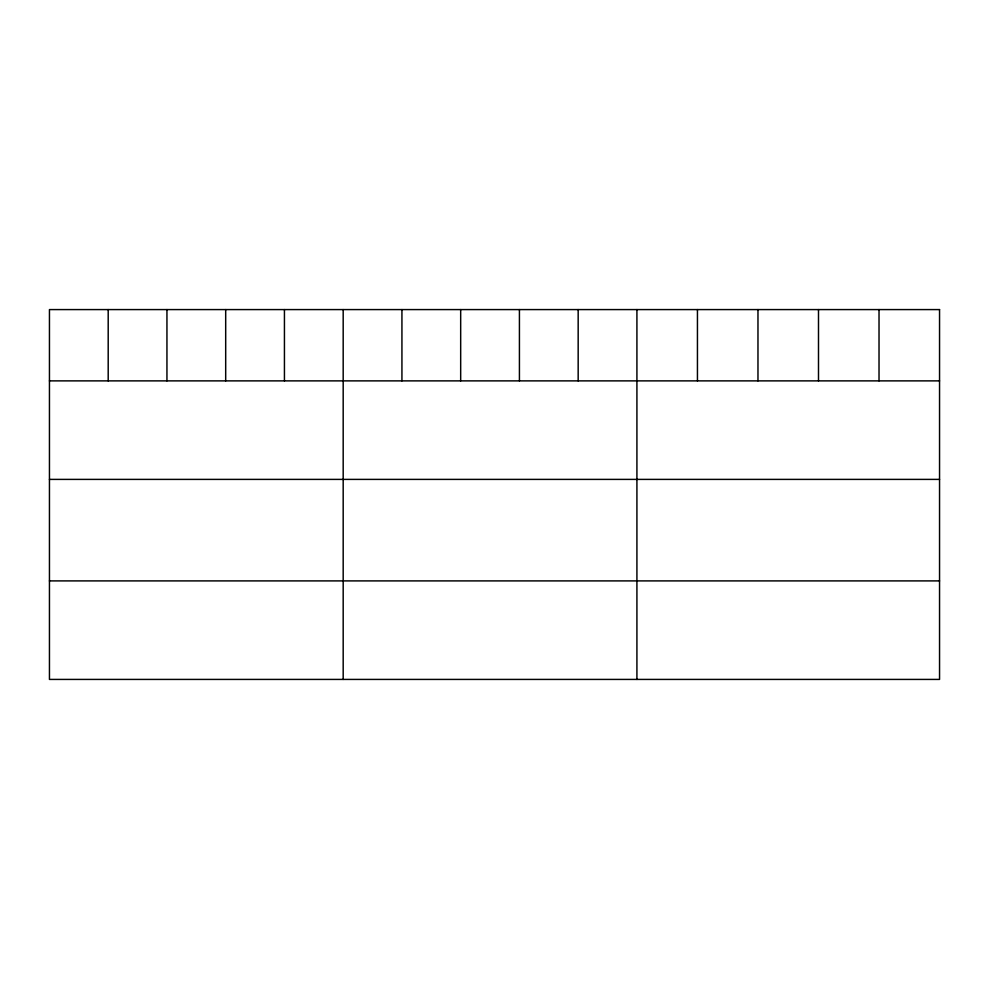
<?xml version="1.0" encoding="UTF-8"?>
<svg xmlns="http://www.w3.org/2000/svg" width="989" height="989" viewBox="0 0 989 989"><rect width="100%" height="100%" fill="white"/><g stroke="black" fill="none" stroke-linecap="round" stroke-linejoin="round"><path stroke-width="1.48" d="M49.45 380.876L939.55 380.876M49.45 479.393L939.55 479.393M49.45 580.902L939.55 580.902M879.023 309.582L879.023 380.876M818.496 309.582L818.496 380.876M757.97 309.582L757.97 380.876M697.443 309.582L697.443 380.876M636.916 309.582L636.916 679.418M578.169 309.582L578.169 380.876M519.423 309.582L519.423 380.876M460.676 309.582L460.676 380.876M401.93 309.582L401.93 380.876M343.183 309.582L343.183 679.418M284.436 309.582L284.436 380.876M225.69 309.582L225.69 380.876M166.943 309.582L166.943 380.876M108.197 309.582L108.197 380.876M939.55 309.582L49.45 309.582L49.45 679.418L939.55 679.418L939.55 309.582"/></g></svg>
